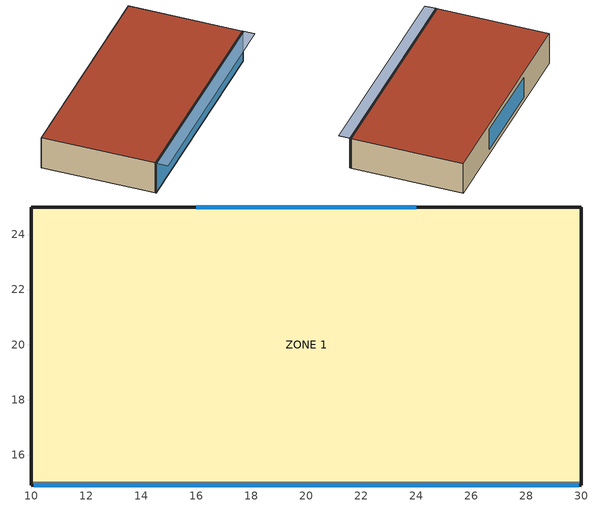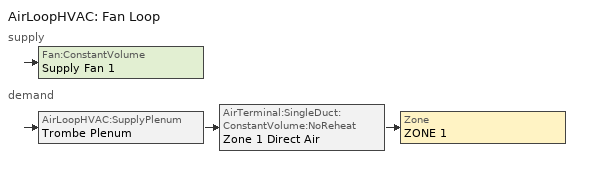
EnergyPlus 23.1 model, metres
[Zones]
ZONE 1
 floor adiabatic (SLAB FLOOR): 30,15 10,15 10,25 30,25 z0
 wall outside (EXTERIOR): 30,15 30,25 10,25 10,15 z0:3
 wall to ZONE 2 (TROMBE WALL IN): 10,15 30,15 z0:3
 window (DOUBLE PANE WINDOW): 24,25 16,25 z0.5:2.5
 roof outside (ROOF31): 10,25 10,15 30,15 30,25 z3
ZONE 2
 floor adiabatic (SLAB FLOOR): 30,14.9 10,14.9 10,15 30,15 z0
 wall outside (EXTERIOR): 10,15 10,14.9 30,14.9 30,15 z0:3
 window (SGL CLR LOW IRON 3 MM): 10.1,14.9 29.9,14.9 z0.1:2.9
 roof outside (ROOF31): 10,15 10,14.9 30,14.9 30,15 z3
shading: 10,13.9 10,14.9 30,14.9 30,13.9 z3
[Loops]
AirLoopHVAC 'Fan Loop'
 supply: Fan:ConstantVolume 'Supply Fan 1'
 demand: AirLoopHVAC:SupplyPlenum 'Trombe Plenum' > AirTerminal:SingleDuct:ConstantVolume:NoReheat 'Zone 1 Direct Air' > Zone 'ZONE 1'
[Building]
BUILDING #1: North Axis {deg}=0; Terrain=Suburbs; Loads Convergence Tolerance Value {W}=0.04; Temperature Convergence Tolerance Value {deltaC}=0.25; Solar Distribution=FullInteriorAndExterior; Maximum Number of Warmup Days=25; Minimum Number of Warmup Days=6
[Site:Location]
CEDAR_CITY_UT_USA_WMO_724755: Latitude {deg}=37.7; Longitude {deg}=-113.08; Time Zone {hr}=-7; Elevation {m}=1712
[SizingPeriod:DesignDay] Day of Month=21; Humidity Condition Type=Wetbulb; Barometric Pressure {Pa}=82379; Rain Indicator=No; Snow Indicator=No; Daylight Saving Time Indicator=No; Solar Model Indicator=ASHRAEClearSky
Name | Month | Day Type | Maximum Dry-Bulb Temperature {C} | Daily Dry-Bulb Temperature Range {deltaC} | Wetbulb or DewPoint at Maximum Dry-Bulb {C} | Wind Speed {m/s} | Wind Direction {deg} | Sky Clearness
CEDAR_CITY Ann Htg 99% Condns DB | 1 | WinterDesignDay | -12.8 | 0 | -12.8 | 1.2 | 130 | 0
CEDAR_CITY Ann Clg 1% Condns DB=>MWB | 7 | SummerDesignDay | 32.9 | 16.3 | 14.8 | 5.3 | 200 | 1
[Site:GroundTemperature:BuildingSurface]
19.77, 19.81, 19.91, 19.89, 19.85, 19.6, 19.38, 19.56, 19.66, 19.74, 19.82, 19.76
[Material]
Name | Roughness | Thickness {m} | Conductivity {W/m-K} | Density {kg/m3} | Specific Heat {J/kg-K} | Thermal Absorptance | Solar Absorptance | Visible Absorptance
A1 - 1 IN STUCCO | Smooth | 0.0253898 | 0.691831 | 1858.142 | 836.8 | 0.9 | 0.92 | 0.92
B12 - 3 IN DENSE INSULATION | VeryRough | 0.0762 | 0.0432394 | 91.30524 | 836.8 | 0.9 | 0.5 | 0.5
C7 - 8 IN LW CONCRETE BLOCK | Rough | 0.203302 | 0.570761 | 608.7016 | 836.8 | 0.9 | 0.65 | 0.65
E8 - 5 / 8 IN PLASTER OR GYP BOARD | Smooth | 0.0158801 | 0.160159 | 784.9047 | 836.8 | 0.9 | 0.92 | 0.92
B3 - 2 IN INSULATION | VeryRough | 0.0509016 | 0.0432394 | 32.03693 | 836.8 | 0.9 | 0.5 | 0.5
TABOR SOLAR ABSORBER | MediumRough | 0.0016 | 392.61 | 8906.26 | 370 | 0.05 | 0.85 | 0.85
CONCRETE - SAND AND GRAVEL 4 IN | MediumRough | 0.101498 | 1.729577 | 2242.585 | 836.8 | 0.9 | 0.6 | 0.6
C10 - 8 IN HW CONCRETE | MediumRough | 0.203302 | 1.729577 | 2242.585 | 836.8 | 0.9 | 0.65 | 0.65
ROOFING - WOOD SHINGLES | VeryRough | 0.01905 | 0.114152 | 720.8308 | 1255.2 | 0.9 | 0.78 | 0.78
BLBD - SHEATHING NAIL BASE 1 / 2 IN | MediumRough | 0.0127102 | 0.0634755 | 400.4616 | 1297.04 | 0.9 | 0.7 | 0.7
E6 - 1 / 2 IN GYP SHEATHING BOARD | Smooth | 0.0127102 | 0.160159 | 784.9047 | 836.8 | 0.9 | 0.92 | 0.92
[WindowMaterial:Glazing] Optical Data Type=SpectralAverage; Thickness {m}=0.003; Infrared Transmittance at Normal Incidence=0; Front Side Infrared Hemispherical Emissivity=0.84; Back Side Infrared Hemispherical Emissivity=0.84; Conductivity {W/m-K}=0.9
Name | Solar Transmittance at Normal Incidence | Front Side Solar Reflectance at Normal Incidence | Back Side Solar Reflectance at Normal Incidence | Visible Transmittance at Normal Incidence | Front Side Visible Reflectance at Normal Incidence | Back Side Visible Reflectance at Normal Incidence
GLASS - CLEAR SHEET 1 / 8 IN | 0.837 | 0.075 | 0.075 | 0.898 | 0.081 | 0.081
GLASS - LOW IRON 3 MM | 0.899 | 0.079 | 0.079 | 0.913 | 0.082 | 0.082
[WindowMaterial:Gas]
WinAirB1 - AIRSPACE RESISTANCE: Gas Type=AIR; Thickness {m}=0.013
[Construction]
EXTERIOR: A1 - 1 IN STUCCO, B12 - 3 IN DENSE INSULATION, B12 - 3 IN DENSE INSULATION, C7 - 8 IN LW CONCRETE BLOCK, E8 - 5 / 8 IN PLASTER OR GYP BOARD
DOUBLE PANE WINDOW: GLASS - CLEAR SHEET 1 / 8 IN, WinAirB1 - AIRSPACE RESISTANCE, GLASS - CLEAR SHEET 1 / 8 IN
TROMBE WALL IN: TABOR SOLAR ABSORBER, C10 - 8 IN HW CONCRETE, C10 - 8 IN HW CONCRETE
SLAB FLOOR: CONCRETE - SAND AND GRAVEL 4 IN
ROOF31: ROOFING - WOOD SHINGLES, BLBD - SHEATHING NAIL BASE 1 / 2 IN, B12 - 3 IN DENSE INSULATION, B12 - 3 IN DENSE INSULATION, B3 - 2 IN INSULATION, B3 - 2 IN INSULATION, E6 - 1 / 2 IN GYP SHEATHING BOARD
SGL CLR LOW IRON 3 MM: GLASS - LOW IRON 3 MM
[Zone] Type=1; Multiplier=1; Ceiling Height {m}=autocalculate; Volume {m3}=autocalculate
ZONE 1; ZONE 2
[AirLoopHVAC]
Fan Loop: Design Supply Air Flow Rate {m3/s}=0.1
[AirLoopHVAC:SupplyPlenum]
Trombe Plenum: Zone=Zone 2
[Zone equipment]
Zone 1: Zone 1 Direct Air
[AirTerminal:SingleDuct:ConstantVolume:NoReheat]
Zone 1 Direct Air: Availability Schedule=FanSchedule; Maximum Air Flow Rate {m3/s}=0.1
[Fan:ConstantVolume]
Supply Fan 1: Availability Schedule=FanSchedule; Fan Total Efficiency=0.7; Pressure Rise {Pa}=600; Maximum Flow Rate {m3/s}=0.1; Motor Efficiency=0.9; Motor In Airstream Fraction=1
[Schedule:Compact]
FanSchedule: Through: 3/31, For: AllDays, Until:  9:00, 0, Until: 19:00, 1, Until: 24:00, 0, Through: 9/30, For: AllDays, Until: 24:00, 0, Through: 12/31, For: AllDays, Until:  9:00, 0, Until: 19:00, 1, Until: 24:00, 0
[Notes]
ActiveTrombeWall.idf
Basic file description: Based on PassiveTrombeWall.idf but treats the Trombe zone as
a zone supply plenum.  A simple fan system circulates air between the Trombe zone and
the main zone.
Run:      2 design days.
Building: The Trombe wall is modeled using an additional zone on the southern face
coupled to the main zone with an interzone partition.  All floors use
interzone partitions to disconnect them from the ground.
Internal: None.
System:   The system is not controlled but there is an air loop with a simple fan
scheduled to run during winter daylight hours.  To make the zone
connections, the Direct Air component is used.
Plant:    None.
CEDAR_CITY_UT_USA Annual Heating 99%, MaxDB=-12.8°C
CEDAR_CITY_UT_USA Annual Cooling (DB=>MWB) 1%, MaxDB=32.9°C MWB=14.8°C
